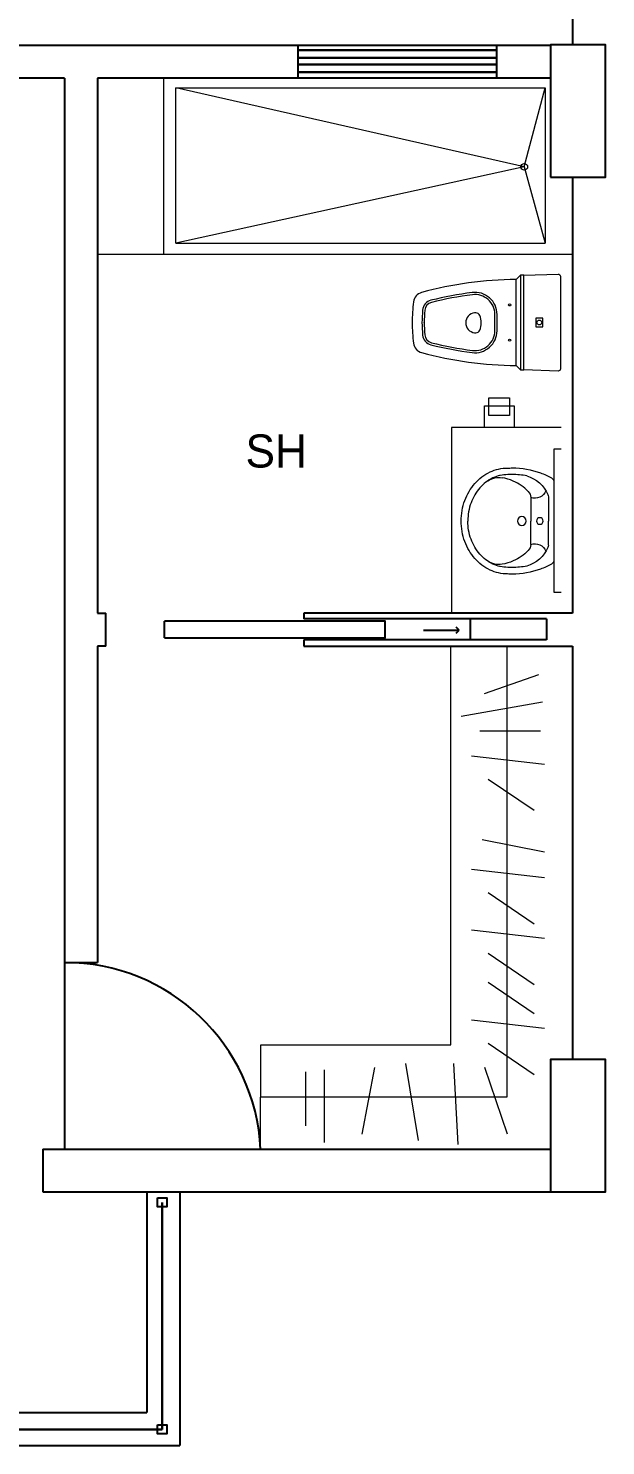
# Model space of a CAD drawing. Header units: metres. Extents: x -525 to 413, y -37 to 272.
# Drawn here: x 102.39 to 105.01, y 42.62 to 49.04 of the extents above; entities that cross this region are included whole.
import ezdxf

# ---------------------------------------------------------------- set-up
doc = ezdxf.new("R2010")
doc.units = ezdxf.units.M
doc.header["$MEASUREMENT"] = 0
doc.layers.get('0').update_dxf_attribs({"color": 254})
doc.layers.add('muebles', color=254, linetype='Continuous', lineweight=5)
doc.layers.add('ventanas', color=254, linetype='Continuous', lineweight=30)
doc.layers.add('NOFIJO', color=254, linetype='Continuous')
doc.layers.add('PUERTAS', color=254, linetype='Continuous')
doc.styles.get("Standard").update_dxf_attribs({"font": 'HTOWERT.TTF', "height": 0.08})

# ---------------------------------------------------------------- blocks, each defined once
blk = doc.blocks.new('ISS-I-19')
for points in [[(-0.2097, 0), (0.2097, 0, -0.423114), (0.2197, -0.0103), (0.215, -0.165), (-0.215, -0.165), (-0.2197, -0.0103, -0.423114)], [(-0.195, -0.2, 0.063391), (-0.1364, -0.6288, 0.305778), (-0.0942, -0.6655, 0.026376), (0, -0.672, 0.026376), (0.0942, -0.6655, 0.305778), (0.1364, -0.6288, 0.063391), (0.195, -0.2)], [(0.0348, -0.3652, 0.191623), (-0.0325, -0.3652, 0.289538), (-0.0439, -0.3833), (-0.0439, -0.3888, 0.888012), (0.0462, -0.3888), (0.0462, -0.3833, 0.289538)]]:
    blk.add_lwpolyline(points, format="xyb", close=True)
blk.add_lwpolyline([(0.0198, -0.1114), (0.0198, -0.0795), (-0.0198, -0.0795), (-0.0198, -0.1114)], close=True)
for points in [[(-0.215, -0.165), (-0.215, -0.18), (0.215, -0.18), (0.215, -0.165)], [(-0.215, -0.18), (-0.195, -0.2)], [(0.215, -0.18), (0.195, -0.2)]]:
    blk.add_lwpolyline(points)
for points in [[(-0.0007, -0.627, 0.016864), (0.0566, -0.6241, 0.321456), (0.1009, -0.5863, 0.028421), (0.1361, -0.4001, 0.452707), (0.0369, -0.2871), (-0.0369, -0.2871, 0.452707), (-0.1361, -0.4001, 0.028421), (-0.1009, -0.5863, 0.321456), (-0.0566, -0.6241, 0.016864), (0.0007, -0.627)], [(-0.0009, -0.617, 0.016864), (0.0557, -0.6142, 0.321456), (0.0912, -0.5839, 0.028421), (0.1262, -0.3988, 0.452707), (0.0369, -0.2971), (-0.0369, -0.2971, 0.452707), (-0.1262, -0.3988, 0.028421), (-0.0912, -0.5839, 0.321456), (-0.0557, -0.6142, 0.016864), (0.0009, -0.617, -0.000262), (0, -0.617, -0.000262), (-0.0009, -0.617, 0.000262), (0, -0.617, 0.000262), (0.0009, -0.617, -0.000262), (0, -0.617, -0.000262), (-0.0009, -0.617, 0.000262), (0, -0.617, 0.000262), (0.0009, -0.617)]]:
    blk.add_lwpolyline(points, format="xyb")
for centre, radius in [((0, -0.0955), 0.0109), ((-0.08, -0.23), 0.005), ((0.08, -0.23), 0.005)]:
    blk.add_circle(centre, radius)
blk = doc.blocks.new('SAPLS510')
for p, q in [((-0.1098, -0.025), (0, -0.025)), ((0.1098, -0.025), (0, -0.025)), ((-0.1061, -0.105), (0, -0.105)), ((0.1061, -0.105), (0, -0.105))]:
    blk.add_line(p, q)
blk.add_lwpolyline([(0.1775, 0), (-0.1775, 0, 0.27095), (-0.1949, -0.0102, 0.041198), (-0.2183, -0.0611, 0.087147), (-0.2406, -0.1885, 0.014423), (-0.24, -0.21, 0.110985), (-0.2223, -0.2889, 0.102819), (-0.1697, -0.3585, 0.093047), (-0.0933, -0.4036, 0.087147), (0, -0.42, 0.087147), (0.0933, -0.4036, 0.093047), (0.1697, -0.3585, 0.102819), (0.2223, -0.2889, 0.110985), (0.24, -0.21, -0.014423), (0.2406, -0.1885, 0.087147), (0.2183, -0.0611, 0.041198), (0.1949, -0.0102, 0.27095), (0.1775, 0)], format="xyb", close=True)
for points in [[(-0.2043, -0.1227, 0.048163), (-0.2106, -0.1885, 0.015067), (-0.21, -0.2092, 0.042482)], [(-0.1343, -0.1166, 0.092164), (-0.1808, -0.1839, 0.064814), (-0.196, -0.2348, 0.10564)], [(0.1343, -0.1166, -0.092164), (0.1808, -0.1839, -0.064814), (0.196, -0.2348, -0.10564)], [(0.2043, -0.1227, -0.048163), (0.2106, -0.1885, -0.015067), (0.21, -0.2092, -0.042482)], [(-0.21, -0.2092, 0.11237), (-0.1951, -0.2761, 0.102819), (-0.15, -0.3359, 0.093047), (-0.083, -0.3754, 0.087147), (0, -0.39, 0.087147)], [(-0.2058, -0.2457, 0.000644), (-0.2057, -0.2465, 0.042482)], [(0.21, -0.2092, -0.11237), (0.1951, -0.2761, -0.102819), (0.15, -0.3359, -0.093047), (0.083, -0.3754, -0.087147), (0, -0.39, -0.087147)], [(0.2058, -0.2457, -0.000644), (0.2057, -0.2465, -0.042482)]]:
    blk.add_lwpolyline(points, format="xyb")
for centre, radius in [((0, -0.0642), 0.015), ((0, -0.1453), 0.02)]:
    blk.add_circle(centre, radius)
for centre, radius, start, end in [((-0.0597, -0.1651), 0.1507, 113.65969, 163.64961), ((-0.1571, -0.0866), 0.0542, 340.1112, 68.72269), ((-0.1101, -0.05), 0.025, 89.71161, 113.65967), ((-0.1098, -0.115), 0.09, 89.99996, 90.49075), ((0.1571, -0.0866), 0.0542, 111.27731, 199.8888), ((0.1098, -0.115), 0.09, 89.50925, 90.00004), ((0.1101, -0.05), 0.025, 66.34033, 90.28839), ((0.0597, -0.1651), 0.1507, 16.35039, 66.34031), ((-0.1061, -0.145), 0.04, 90, 134.81574), ((0.1061, -0.145), 0.04, 45.18426, 90), ((-0.1072, -0.2493), 0.09, 170.71224, 213.50158), ((0.1072, -0.2493), 0.09, 326.49842, 9.28776)]:
    blk.add_arc(centre, radius, start, end)

msp = doc.modelspace()

# ---------------------------------------------------------------- linework, layer by layer
at = {"ltscale": 0.02}
for p, q in [((104.8552, 54.9692), (104.8552, 48.9692)), ((102.5534, 48.8186), (100.3591, 48.8186)), ((102.5534, 48.8186), (102.5534, 43.9648)), ((104.7552, 48.8186), (102.7034, 48.8186)), ((102.7034, 48.8186), (102.7034, 46.3936)), ((104.8552, 48.3692), (104.8552, 46.3936)), ((102.7034, 46.3936), (102.7405, 46.3936)), ((102.7034, 46.3936), (102.7405, 46.3936)), ((102.7405, 46.2436), (102.7405, 46.3936)), ((104.8552, 46.3936), (103.6384, 46.3936)), ((103.6684, 46.3936), (103.6384, 46.3936)), ((103.6384, 46.3936), (103.6384, 46.3683)), ((103.0062, 46.2823), (103.0062, 46.3574)), ((104.7367, 46.3683), (103.6384, 46.3683)), ((104.1806, 46.3164), (104.3412, 46.3164)), ((104.3412, 46.3164), (104.3282, 46.3302)), ((104.3282, 46.3029), (104.3412, 46.3164)), ((104.7367, 46.2726), (103.6384, 46.2726)), ((103.6384, 46.2726), (103.6384, 46.2436)), ((102.7034, 46.2436), (102.7034, 44.8107)), ((102.7405, 46.2436), (102.7034, 46.2436)), ((103.6384, 46.2436), (104.8552, 46.2436)), ((104.8552, 46.2436), (104.8552, 44.3712)), ((102.5534, 44.8107), (102.7034, 44.8107)), ((102.4553, 43.9653), (102.4553, 43.7716)), ((102.4553, 43.9648), (104.7552, 43.9647)), ((102.4553, 43.7716), (104.7552, 43.7712)), ((102.9258, 43.7709), (102.9258, 42.7709)), ((103.0758, 43.7709), (103.0758, 42.6209)), ((98.4258, 42.7709), (102.9258, 42.7709)), ((98.2758, 42.6209), (103.0758, 42.6209))]:
    msp.add_line(p, q, dxfattribs=at)
for p, q in [((98.6052, 48.9686), (104.7552, 48.9686)), ((103.6127, 48.8186), (103.6127, 48.9686)), ((104.5127, 48.8186), (104.5127, 48.9686)), ((104.3911, 46.3683), (104.3911, 46.2726)), ((104.7367, 46.3683), (104.7367, 46.2726))]:
    msp.add_line(p, q)
msp.add_lwpolyline([(103.0062, 46.2823), (104.0062, 46.2823), (104.0062, 46.3574), (103.0062, 46.3574)], dxfattribs=at)
for points in [[(102.9747, 43.7446), (103.0178, 43.7446), (103.0178, 43.7037), (102.9747, 43.7037)], [(102.9747, 42.715), (103.0178, 42.715), (103.0178, 42.6741), (102.9747, 42.6741)]]:
    msp.add_lwpolyline(points, close=True, dxfattribs=at)
at = {"layer": 'muebles'}
for p, q in [((103.0035, 48.0186), (103.0035, 48.8186)), ((103.0576, 48.7741), (104.7306, 48.7741)), ((104.7306, 48.7741), (104.7306, 48.0702)), ((103.0576, 48.0702), (104.7306, 48.0702)), ((104.8552, 48.0186), (102.7034, 48.0186))]:
    msp.add_line(p, q, dxfattribs=at)
at = {"layer": 'muebles', "ltscale": 0.02}
for p, q in [((104.6366, 48.4163), (103.0576, 48.7741)), ((103.0576, 48.0702), (103.0576, 48.7741)), ((104.6366, 48.4163), (104.7306, 48.7741)), ((104.6366, 48.4163), (103.0576, 48.0702)), ((104.6366, 48.4163), (104.7306, 48.0702)), ((104.4562, 47.2347), (104.4562, 47.3337)), ((104.4562, 47.3337), (104.5913, 47.3337)), ((104.5913, 47.3337), (104.5913, 47.2347)), ((104.8035, 47.2347), (104.3067, 47.2347)), ((104.3067, 47.2347), (104.3067, 46.3936)), ((104.8035, 47.1373), (104.7708, 47.1373)), ((104.7708, 47.1373), (104.7708, 46.4885)), ((104.7708, 46.4885), (104.8035, 46.4885)), ((104.3037, 44.4381), (104.3035, 46.2436)), ((104.5595, 44.2022), (104.5594, 46.2436)), ((104.7003, 46.1139), (104.4545, 46.0289)), ((104.7192, 45.9912), (104.3506, 45.9251)), ((104.7097, 45.859), (104.4356, 45.859)), ((104.7286, 45.708), (104.3978, 45.7458)), ((104.4734, 45.6419), (104.6814, 45.5003)), ((104.4451, 45.3682), (104.7286, 45.3115)), ((104.7286, 45.1943), (104.3978, 45.2321)), ((104.4734, 45.1282), (104.6814, 44.9866)), ((104.7286, 44.9187), (104.3978, 44.9564)), ((104.4734, 44.8526), (104.6814, 44.711)), ((104.4735, 44.7209), (104.6814, 44.5793)), ((104.7286, 44.5113), (104.3979, 44.5491)), ((103.4422, 43.9648), (103.4433, 44.4381)), ((103.4433, 44.4381), (104.3037, 44.4381)), ((104.4735, 44.4453), (104.6814, 44.3037)), ((103.7303, 44.3249), (103.7303, 43.9945)), ((103.9572, 44.3343), (103.9005, 44.0323)), ((104.0989, 44.3532), (104.1556, 44.0039)), ((104.3163, 44.3532), (104.3352, 43.9851)), ((104.4556, 44.3355), (104.5595, 44.0334)), ((103.6453, 44.3154), (103.6453, 44.07)), ((103.4433, 44.2022), (104.5595, 44.2022))]:
    msp.add_line(p, q, dxfattribs=at)
msp.add_lwpolyline([(104.4761, 47.3693), (104.5699, 47.3693), (104.5699, 47.2897), (104.4761, 47.2897)], close=True, dxfattribs=at)
msp.add_circle((104.6366, 48.4163), 0.015, dxfattribs=at)
at = {"layer": 'NOFIJO', "ltscale": 0.02}
for points in [[(104.7552, 48.3692), (105.0052, 48.3692), (105.0052, 48.9692), (104.7552, 48.9692)], [(104.7552, 43.7712), (105.0052, 43.7712), (105.0052, 44.3712), (104.7552, 44.3712)]]:
    msp.add_lwpolyline(points, close=True, dxfattribs=at)
at = {"layer": 'PUERTAS'}
msp.add_arc((102.5534, 43.921), 0.8897, 2.8233, 90, dxfattribs=at)
at = {"layer": 'ventanas'}
for p, q in [((103.6127, 48.9456), (104.5127, 48.9456)), ((103.6127, 48.9106), (104.5127, 48.9106)), ((103.6127, 48.8806), (104.5127, 48.8806)), ((103.6127, 48.8456), (104.5127, 48.8456))]:
    msp.add_line(p, q, dxfattribs=at)
at = {"layer": 'ventanas', "ltscale": 0.02}
for p, q in [((102.9955, 42.6934), (102.9955, 43.723)), ((98.3447, 42.6934), (102.9955, 42.6934))]:
    msp.add_line(p, q, dxfattribs=at)

# ---------------------------------------------------------------- block references
at = {"layer": 'muebles', "rotation": 270}
msp.add_blockref('ISS-I-19', (104.8001, 47.7109), dxfattribs=at)
at = {"layer": 'muebles', "xscale": -1, "rotation": 270}
msp.add_blockref('SAPLS510', (104.7708, 46.8115), dxfattribs=at)

# ---------------------------------------------------------------- texts
at = {"linetype": 'Continuous', "insert": (103.3734, 47.2038), "char_height": 0.15, "attachment_point": 1}
msp.add_mtext_dynamic_manual_height_columns('SH', width=4.532036, gutter_width=12.5, heights=[0], dxfattribs=at)

doc.saveas('drawing.dxf')
